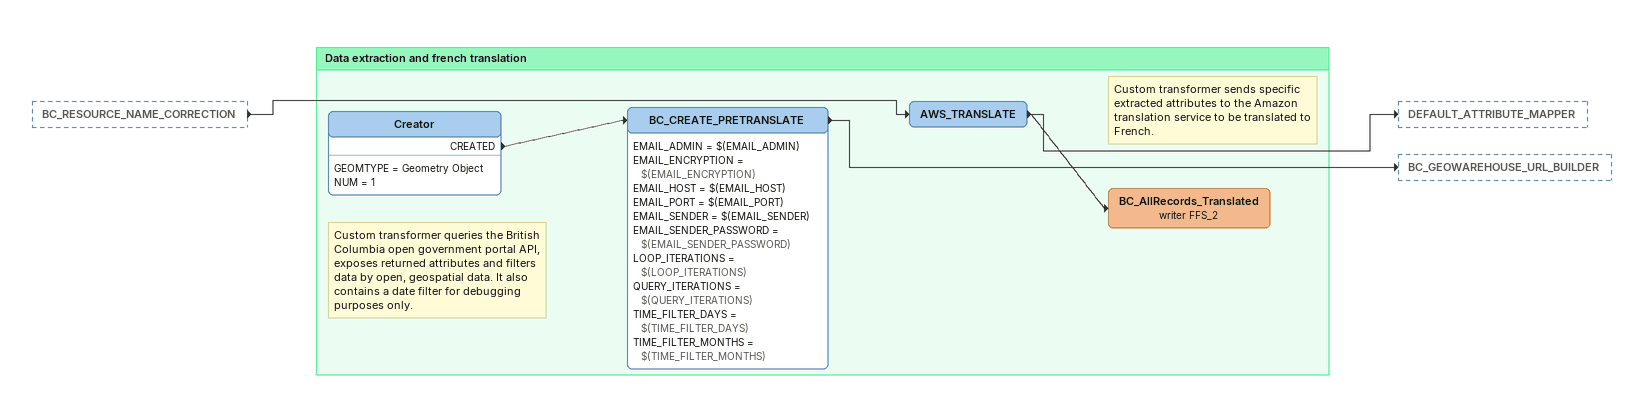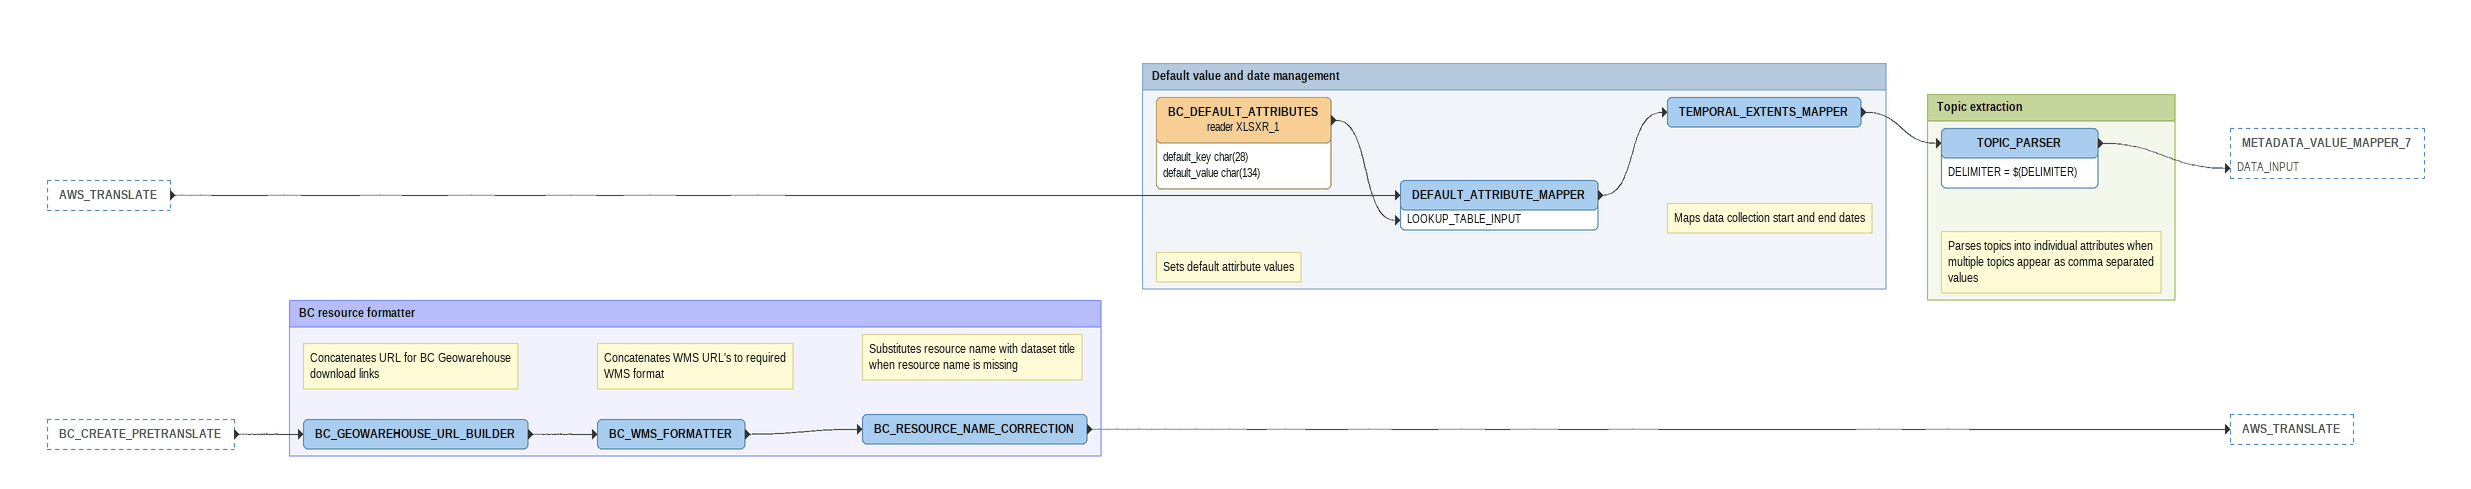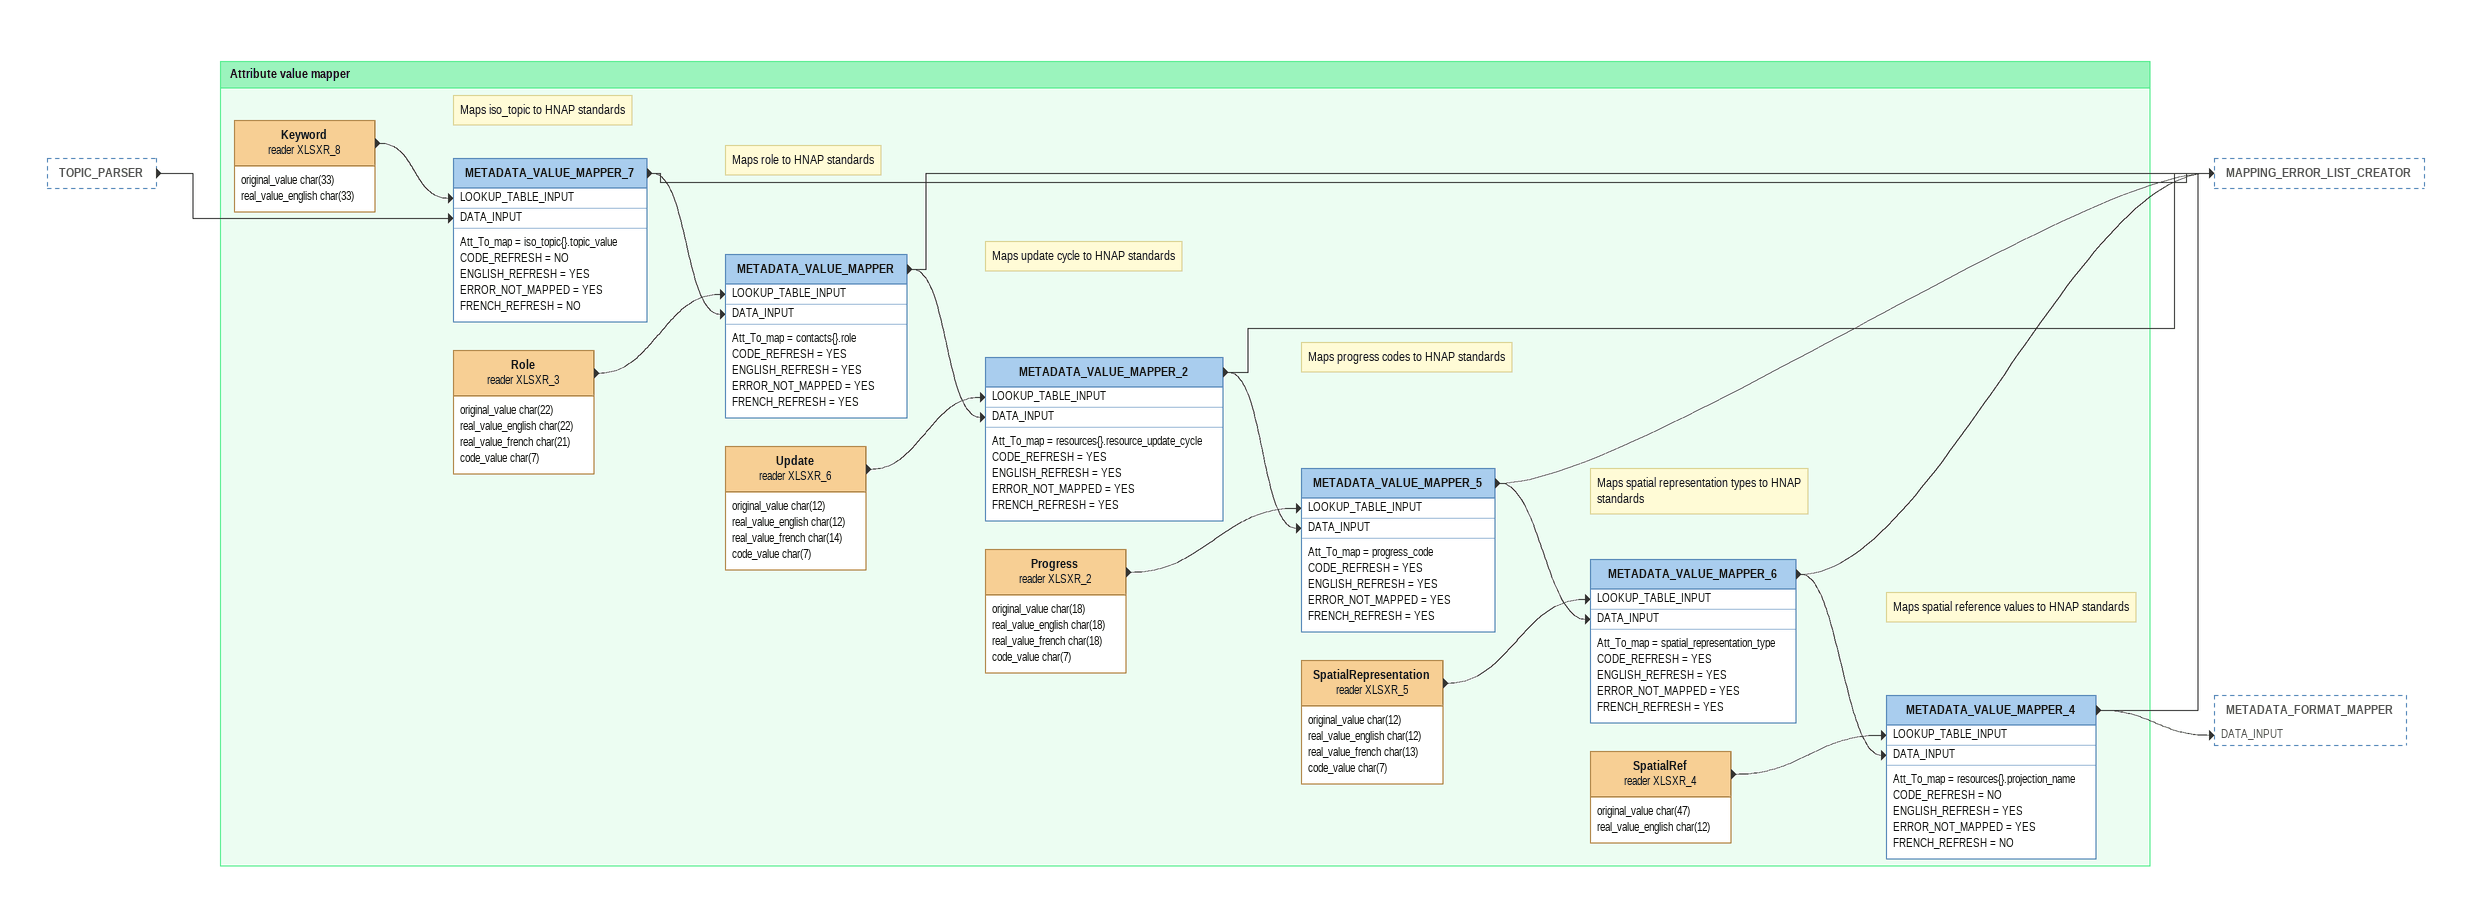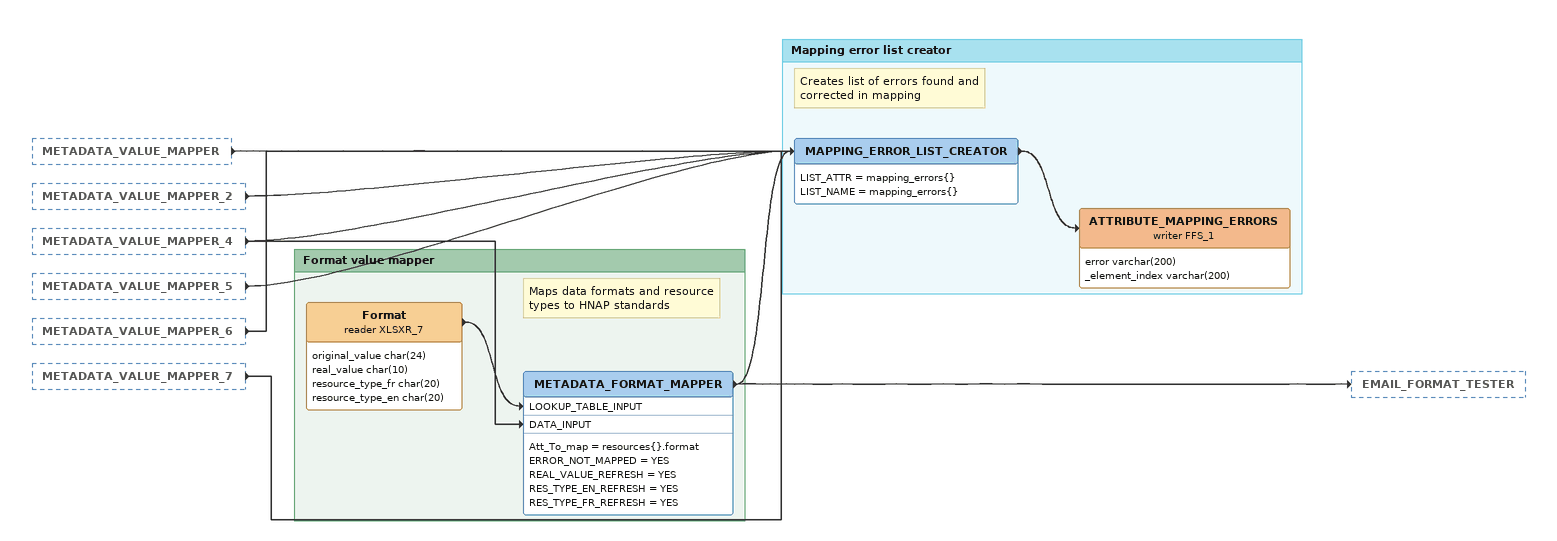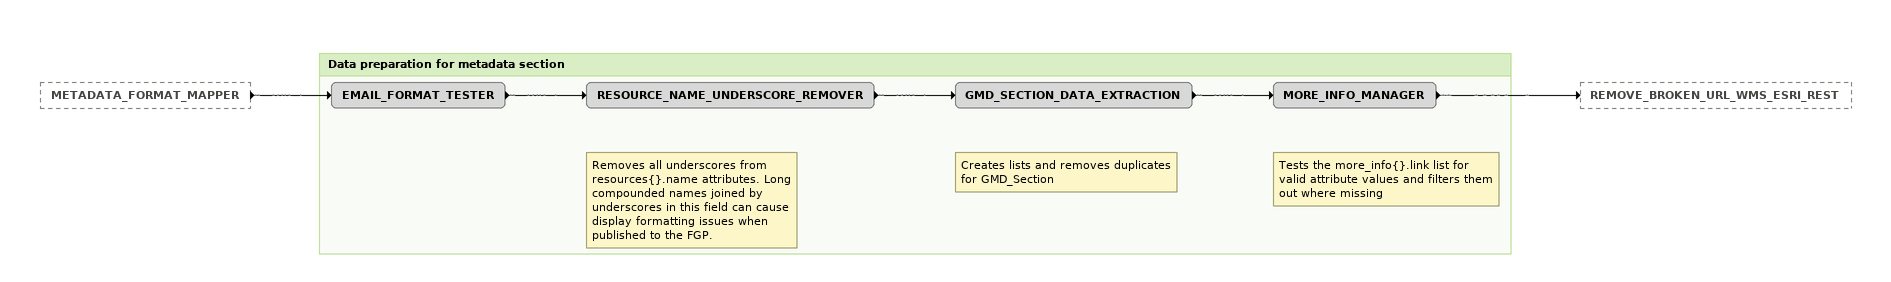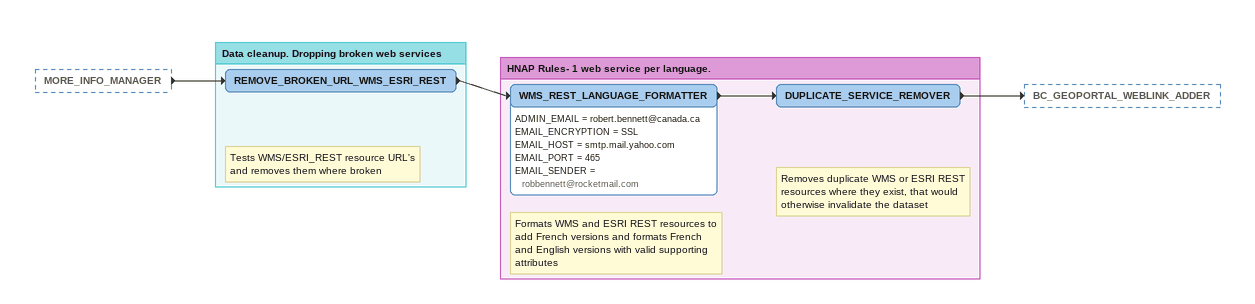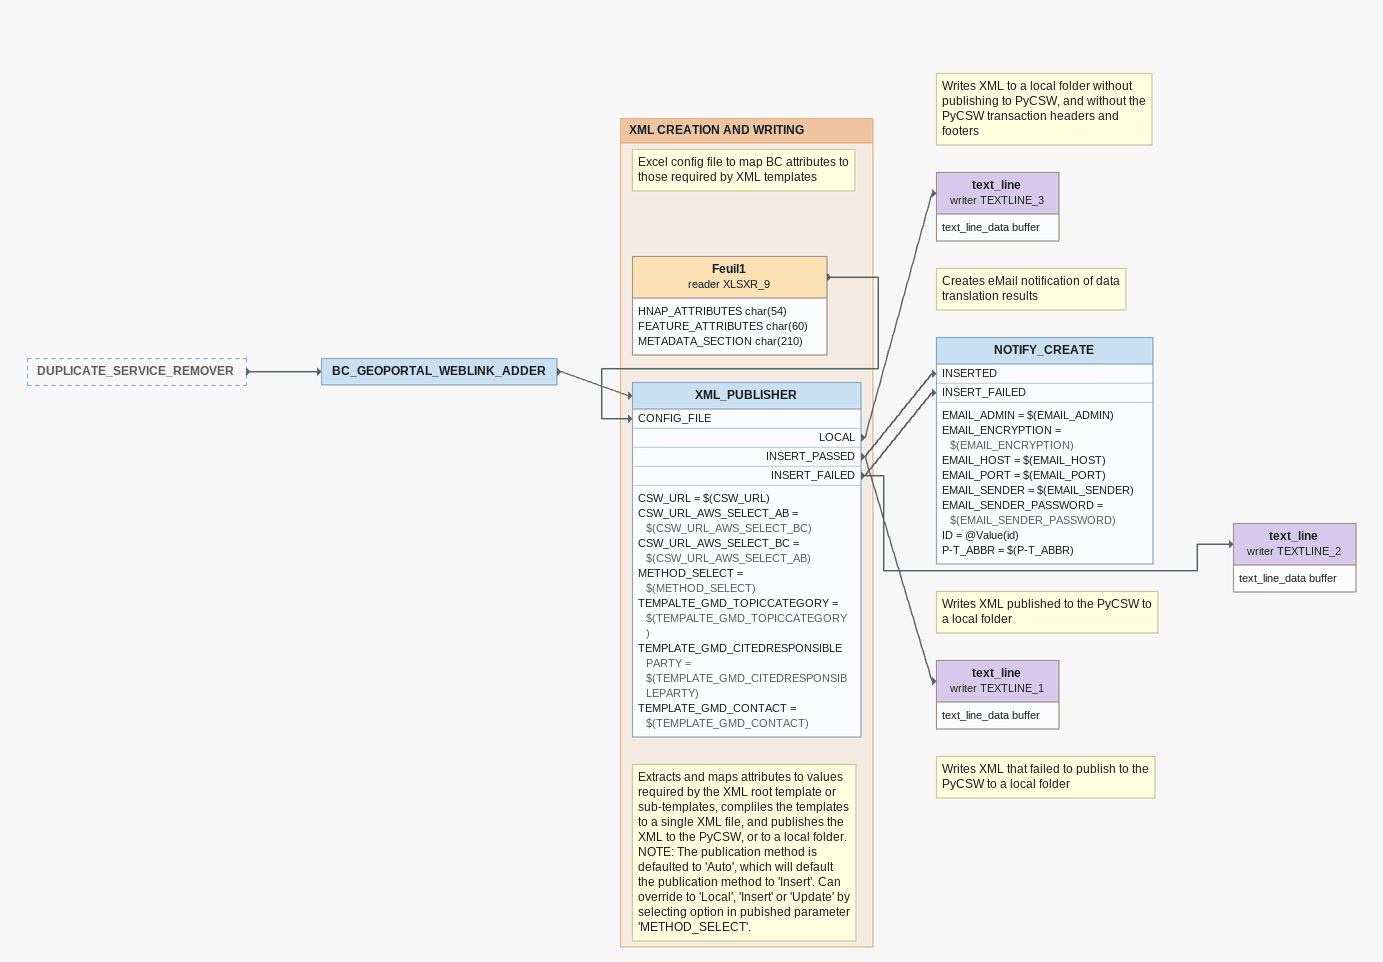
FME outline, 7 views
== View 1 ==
BC_RESOURCE_NAME_CORRECTION [outside]
    -> AWS_TRANSLATE

Bookmark: Data extraction and french translation
Creator
    GEOMTYPE = Geometry Object
    NUM = 1
    CREATED -> BC_CREATE_PRETRANSLATE
Note: Custom transformer queries the British Columbia open government portal API, exposes returned attributes and filters data by open, geospatial data. It also contains a date filter for debugging purposes only.
BC_CREATE_PRETRANSLATE
    EMAIL_ADMIN = $(EMAIL_ADMIN)
    EMAIL_ENCRYPTION = $(EMAIL_ENCRYPTION)
    EMAIL_HOST = $(EMAIL_HOST)
    EMAIL_PORT = $(EMAIL_PORT)
    EMAIL_SENDER = $(EMAIL_SENDER)
    EMAIL_SENDER_PASSWORD = $(EMAIL_SENDER_PASSWORD)
    LOOP_ITERATIONS = $(LOOP_ITERATIONS)
    QUERY_ITERATIONS = $(QUERY_ITERATIONS)
    TIME_FILTER_DAYS = $(TIME_FILTER_DAYS)
    TIME_FILTER_MONTHS = $(TIME_FILTER_MONTHS)
    -> BC_GEOWAREHOUSE_URL_BUILDER
Note: Custom transformer sends specific extracted attributes to the Amazon translation service to be translated to French.
AWS_TRANSLATE
    -> DEFAULT_ATTRIBUTE_MAPPER
    -> BC_AllRecords_Translated (writer FFS_2)
BC_AllRecords_Translated (writer FFS_2)

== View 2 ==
AWS_TRANSLATE [outside]
    -> DEFAULT_ATTRIBUTE_MAPPER
BC_CREATE_PRETRANSLATE [outside]
    -> BC_GEOWAREHOUSE_URL_BUILDER

Bookmark: BC resource formatter
Note: Concatenates URL for BC Geowarehouse download links
BC_GEOWAREHOUSE_URL_BUILDER
    -> BC_WMS_FORMATTER
Note: Concatenates WMS URL's to required WMS format
BC_WMS_FORMATTER
    -> BC_RESOURCE_NAME_CORRECTION
Note: Substitutes resource name with dataset title when resource name is missing
BC_RESOURCE_NAME_CORRECTION
    -> AWS_TRANSLATE

Bookmark: Default value and date management
BC_DEFAULT_ATTRIBUTES (reader XLSXR_1)
    attributes: default_key char(28), default_value char(134)
    -> DEFAULT_ATTRIBUTE_MAPPER [LOOKUP_TABLE_INPUT]
Note: Sets default attirbute values
DEFAULT_ATTRIBUTE_MAPPER
    -> TEMPORAL_EXTENTS_MAPPER
Note: Maps data collection start and end dates
TEMPORAL_EXTENTS_MAPPER
    -> TOPIC_PARSER

Bookmark: Topic extraction
Note: Parses topics into individual attributes when multiple topics appear as comma separated values
TOPIC_PARSER
    DELIMITER = $(DELIMITER)
    -> METADATA_VALUE_MAPPER_7 [DATA_INPUT]

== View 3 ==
TOPIC_PARSER [outside]
    -> METADATA_VALUE_MAPPER_7 [DATA_INPUT]

Bookmark: Attribute value mapper
Keyword (reader XLSXR_8)
    attributes: original_value char(33), real_value_english char(33)
    -> METADATA_VALUE_MAPPER_7 [LOOKUP_TABLE_INPUT]
Note: Maps iso_topic to HNAP standards
METADATA_VALUE_MAPPER_7
    Att_To_map = iso_topic{}.topic_value
    CODE_REFRESH = NO
    ENGLISH_REFRESH = YES
    ERROR_NOT_MAPPED = YES
    FRENCH_REFRESH = NO
    -> METADATA_VALUE_MAPPER [DATA_INPUT]
    -> MAPPING_ERROR_LIST_CREATOR
Role (reader XLSXR_3)
    attributes: original_value char(22), real_value_english char(22), real_value_french char(21), code_value char(7)
    -> METADATA_VALUE_MAPPER [LOOKUP_TABLE_INPUT]
Note: Maps role to HNAP standards
METADATA_VALUE_MAPPER
    Att_To_map = contacts{}.role
    CODE_REFRESH = YES
    ENGLISH_REFRESH = YES
    ERROR_NOT_MAPPED = YES
    FRENCH_REFRESH = YES
    -> METADATA_VALUE_MAPPER_2 [DATA_INPUT]
    -> MAPPING_ERROR_LIST_CREATOR
Update (reader XLSXR_6)
    attributes: original_value char(12), real_value_english char(12), real_value_french char(14), code_value char(7)
    -> METADATA_VALUE_MAPPER_2 [LOOKUP_TABLE_INPUT]
Note: Maps update cycle to HNAP standards
METADATA_VALUE_MAPPER_2
    Att_To_map = resources{}.resource_update_cycle
    CODE_REFRESH = YES
    ENGLISH_REFRESH = YES
    ERROR_NOT_MAPPED = YES
    FRENCH_REFRESH = YES
    -> METADATA_VALUE_MAPPER_5 [DATA_INPUT]
    -> MAPPING_ERROR_LIST_CREATOR
Progress (reader XLSXR_2)
    attributes: original_value char(18), real_value_english char(18), real_value_french char(18), code_value char(7)
    -> METADATA_VALUE_MAPPER_5 [LOOKUP_TABLE_INPUT]
Note: Maps progress codes to HNAP standards
METADATA_VALUE_MAPPER_5
    Att_To_map = progress_code
    CODE_REFRESH = YES
    ENGLISH_REFRESH = YES
    ERROR_NOT_MAPPED = YES
    FRENCH_REFRESH = YES
    -> METADATA_VALUE_MAPPER_6 [DATA_INPUT]
    -> MAPPING_ERROR_LIST_CREATOR
SpatialRepresentation (reader XLSXR_5)
    attributes: original_value char(12), real_value_english char(12), real_value_french char(13), code_value char(7)
    -> METADATA_VALUE_MAPPER_6 [LOOKUP_TABLE_INPUT]
Note: Maps spatial representation types to HNAP standards
METADATA_VALUE_MAPPER_6
    Att_To_map = spatial_representation_type
    CODE_REFRESH = YES
    ENGLISH_REFRESH = YES
    ERROR_NOT_MAPPED = YES
    FRENCH_REFRESH = YES
    -> METADATA_VALUE_MAPPER_4 [DATA_INPUT]
    -> MAPPING_ERROR_LIST_CREATOR
SpatialRef (reader XLSXR_4)
    attributes: original_value char(47), real_value_english char(12)
    -> METADATA_VALUE_MAPPER_4 [LOOKUP_TABLE_INPUT]
Note: Maps spatial reference values to HNAP standards
METADATA_VALUE_MAPPER_4
    Att_To_map = resources{}.projection_name
    CODE_REFRESH = NO
    ENGLISH_REFRESH = YES
    ERROR_NOT_MAPPED = YES
    FRENCH_REFRESH = NO
    -> METADATA_FORMAT_MAPPER [DATA_INPUT]
    -> MAPPING_ERROR_LIST_CREATOR

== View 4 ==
METADATA_VALUE_MAPPER [outside]
    -> MAPPING_ERROR_LIST_CREATOR
METADATA_VALUE_MAPPER_2 [outside]
    -> MAPPING_ERROR_LIST_CREATOR
METADATA_VALUE_MAPPER_4 [outside]
    -> METADATA_FORMAT_MAPPER [DATA_INPUT]
    -> MAPPING_ERROR_LIST_CREATOR
METADATA_VALUE_MAPPER_5 [outside]
    -> MAPPING_ERROR_LIST_CREATOR
METADATA_VALUE_MAPPER_6 [outside]
    -> MAPPING_ERROR_LIST_CREATOR
METADATA_VALUE_MAPPER_7 [outside]
    -> MAPPING_ERROR_LIST_CREATOR

Bookmark: Format value mapper
Format (reader XLSXR_7)
    attributes: original_value char(24), real_value char(10), resource_type_fr char(20), resource_type_en char(20)
    -> METADATA_FORMAT_MAPPER [LOOKUP_TABLE_INPUT]
Note: Maps data formats and resource types to HNAP standards
METADATA_FORMAT_MAPPER
    Att_To_map = resources{}.format
    ERROR_NOT_MAPPED = YES
    REAL_VALUE_REFRESH = YES
    RES_TYPE_EN_REFRESH = YES
    RES_TYPE_FR_REFRESH = YES
    -> EMAIL_FORMAT_TESTER
    -> MAPPING_ERROR_LIST_CREATOR

Bookmark: Mapping error list creator
Note: Creates list of errors found and corrected in mapping
MAPPING_ERROR_LIST_CREATOR
    LIST_ATTR = mapping_errors{}
    LIST_NAME = mapping_errors{}
    -> ATTRIBUTE_MAPPING_ERRORS (writer FFS_1)
ATTRIBUTE_MAPPING_ERRORS (writer FFS_1)
    attributes: error varchar(200), _element_index varchar(200)

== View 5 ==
METADATA_FORMAT_MAPPER [outside]
    -> EMAIL_FORMAT_TESTER

Bookmark: Data preparation for metadata section
EMAIL_FORMAT_TESTER
    -> RESOURCE_NAME_UNDERSCORE_REMOVER
Note: Removes all underscores from resources{}.name attributes. Long compounded names joined by underscores in this field can cause display formatting issues when published to the FGP.
RESOURCE_NAME_UNDERSCORE_REMOVER
    -> GMD_SECTION_DATA_EXTRACTION
Note: Creates lists and removes duplicates for GMD_Section
GMD_SECTION_DATA_EXTRACTION
    -> MORE_INFO_MANAGER
Note: Tests the more_info{}.link list for valid attribute values and filters them out where missing
MORE_INFO_MANAGER
    -> REMOVE_BROKEN_URL_WMS_ESRI_REST

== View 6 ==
MORE_INFO_MANAGER [outside]
    -> REMOVE_BROKEN_URL_WMS_ESRI_REST

Bookmark: Data cleanup. Dropping broken web services
Note: Tests WMS/ESRI_REST resource URL's and removes them where broken
REMOVE_BROKEN_URL_WMS_ESRI_REST
    -> WMS_REST_LANGUAGE_FORMATTER

Bookmark: HNAP Rules- 1 web service per language.
Note: Formats WMS and ESRI REST resources to add French versions and formats French and English versions with valid supporting attributes
WMS_REST_LANGUAGE_FORMATTER
    ADMIN_EMAIL = robert.bennett@canada.ca
    EMAIL_ENCRYPTION = SSL
    EMAIL_HOST = smtp.mail.yahoo.com
    EMAIL_PORT = 465
    EMAIL_SENDER = robbennett@rocketmail.com
    -> DUPLICATE_SERVICE_REMOVER
Note: Removes duplicate WMS or ESRI REST resources where they exist, that would otherwise invalidate the dataset
DUPLICATE_SERVICE_REMOVER
    -> BC_GEOPORTAL_WEBLINK_ADDER

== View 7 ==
DUPLICATE_SERVICE_REMOVER [outside]
    -> BC_GEOPORTAL_WEBLINK_ADDER
BC_GEOPORTAL_WEBLINK_ADDER
    -> XML_PUBLISHER
Note: Writes XML to a local folder without publishing to PyCSW, and without the PyCSW transaction headers and footers
text_line (writer TEXTLINE_3)
    attributes: text_line_data buffer
Note: Creates eMail notification of data translation results
NOTIFY_CREATE
    EMAIL_ADMIN = $(EMAIL_ADMIN)
    EMAIL_ENCRYPTION = $(EMAIL_ENCRYPTION)
    EMAIL_HOST = $(EMAIL_HOST)
    EMAIL_PORT = $(EMAIL_PORT)
    EMAIL_SENDER = $(EMAIL_SENDER)
    EMAIL_SENDER_PASSWORD = $(EMAIL_SENDER_PASSWORD)
    ID = @Value(id)
    P-T_ABBR = $(P-T_ABBR)
Note: Writes XML published to the PyCSW to a local folder
text_line (writer TEXTLINE_1)
    attributes: text_line_data buffer
Note: Writes XML that failed to publish to the PyCSW to a local folder
text_line (writer TEXTLINE_2)
    attributes: text_line_data buffer

Bookmark: XML CREATION AND WRITING
Note: Excel config file to map BC attributes to those required by XML templates
Feuil1 (reader XLSXR_9)
    attributes: HNAP_ATTRIBUTES char(54), FEATURE_ATTRIBUTES char(60), METADATA_SECTION char(210)
    -> XML_PUBLISHER [CONFIG_FILE]
Note: Extracts and maps attributes to values required by the XML root template or sub-templates, compliles the templates to a single XML file, and publishes the XML to the PyCSW, or to a local folder. / NOTE: The publication method is defaulted to 'Auto', which will default the publication method to 'Insert'. Can override to 'Local', 'Insert' or 'Update' by selecting option in pubished parameter 'METHOD_SELECT'.
XML_PUBLISHER
    CSW_URL = $(CSW_URL)
    CSW_URL_AWS_SELECT_AB = $(CSW_URL_AWS_SELECT_BC)
    CSW_URL_AWS_SELECT_BC = $(CSW_URL_AWS_SELECT_AB)
    METHOD_SELECT = $(METHOD_SELECT)
    TEMPALTE_GMD_TOPICCATEGORY = $(TEMPALTE_GMD_TOPICCATEGORY)
    TEMPLATE_GMD_CITEDRESPONSIBLEPARTY = $(TEMPLATE_GMD_CITEDRESPONSIBLEPARTY)
    TEMPLATE_GMD_CONTACT = $(TEMPLATE_GMD_CONTACT)
    LOCAL -> text_line (writer TEXTLINE_3)
    INSERT_PASSED -> NOTIFY_CREATE [INSERTED]
    INSERT_PASSED -> text_line (writer TEXTLINE_1)
    INSERT_FAILED -> NOTIFY_CREATE [INSERT_FAILED]
    INSERT_FAILED -> text_line (writer TEXTLINE_2)
